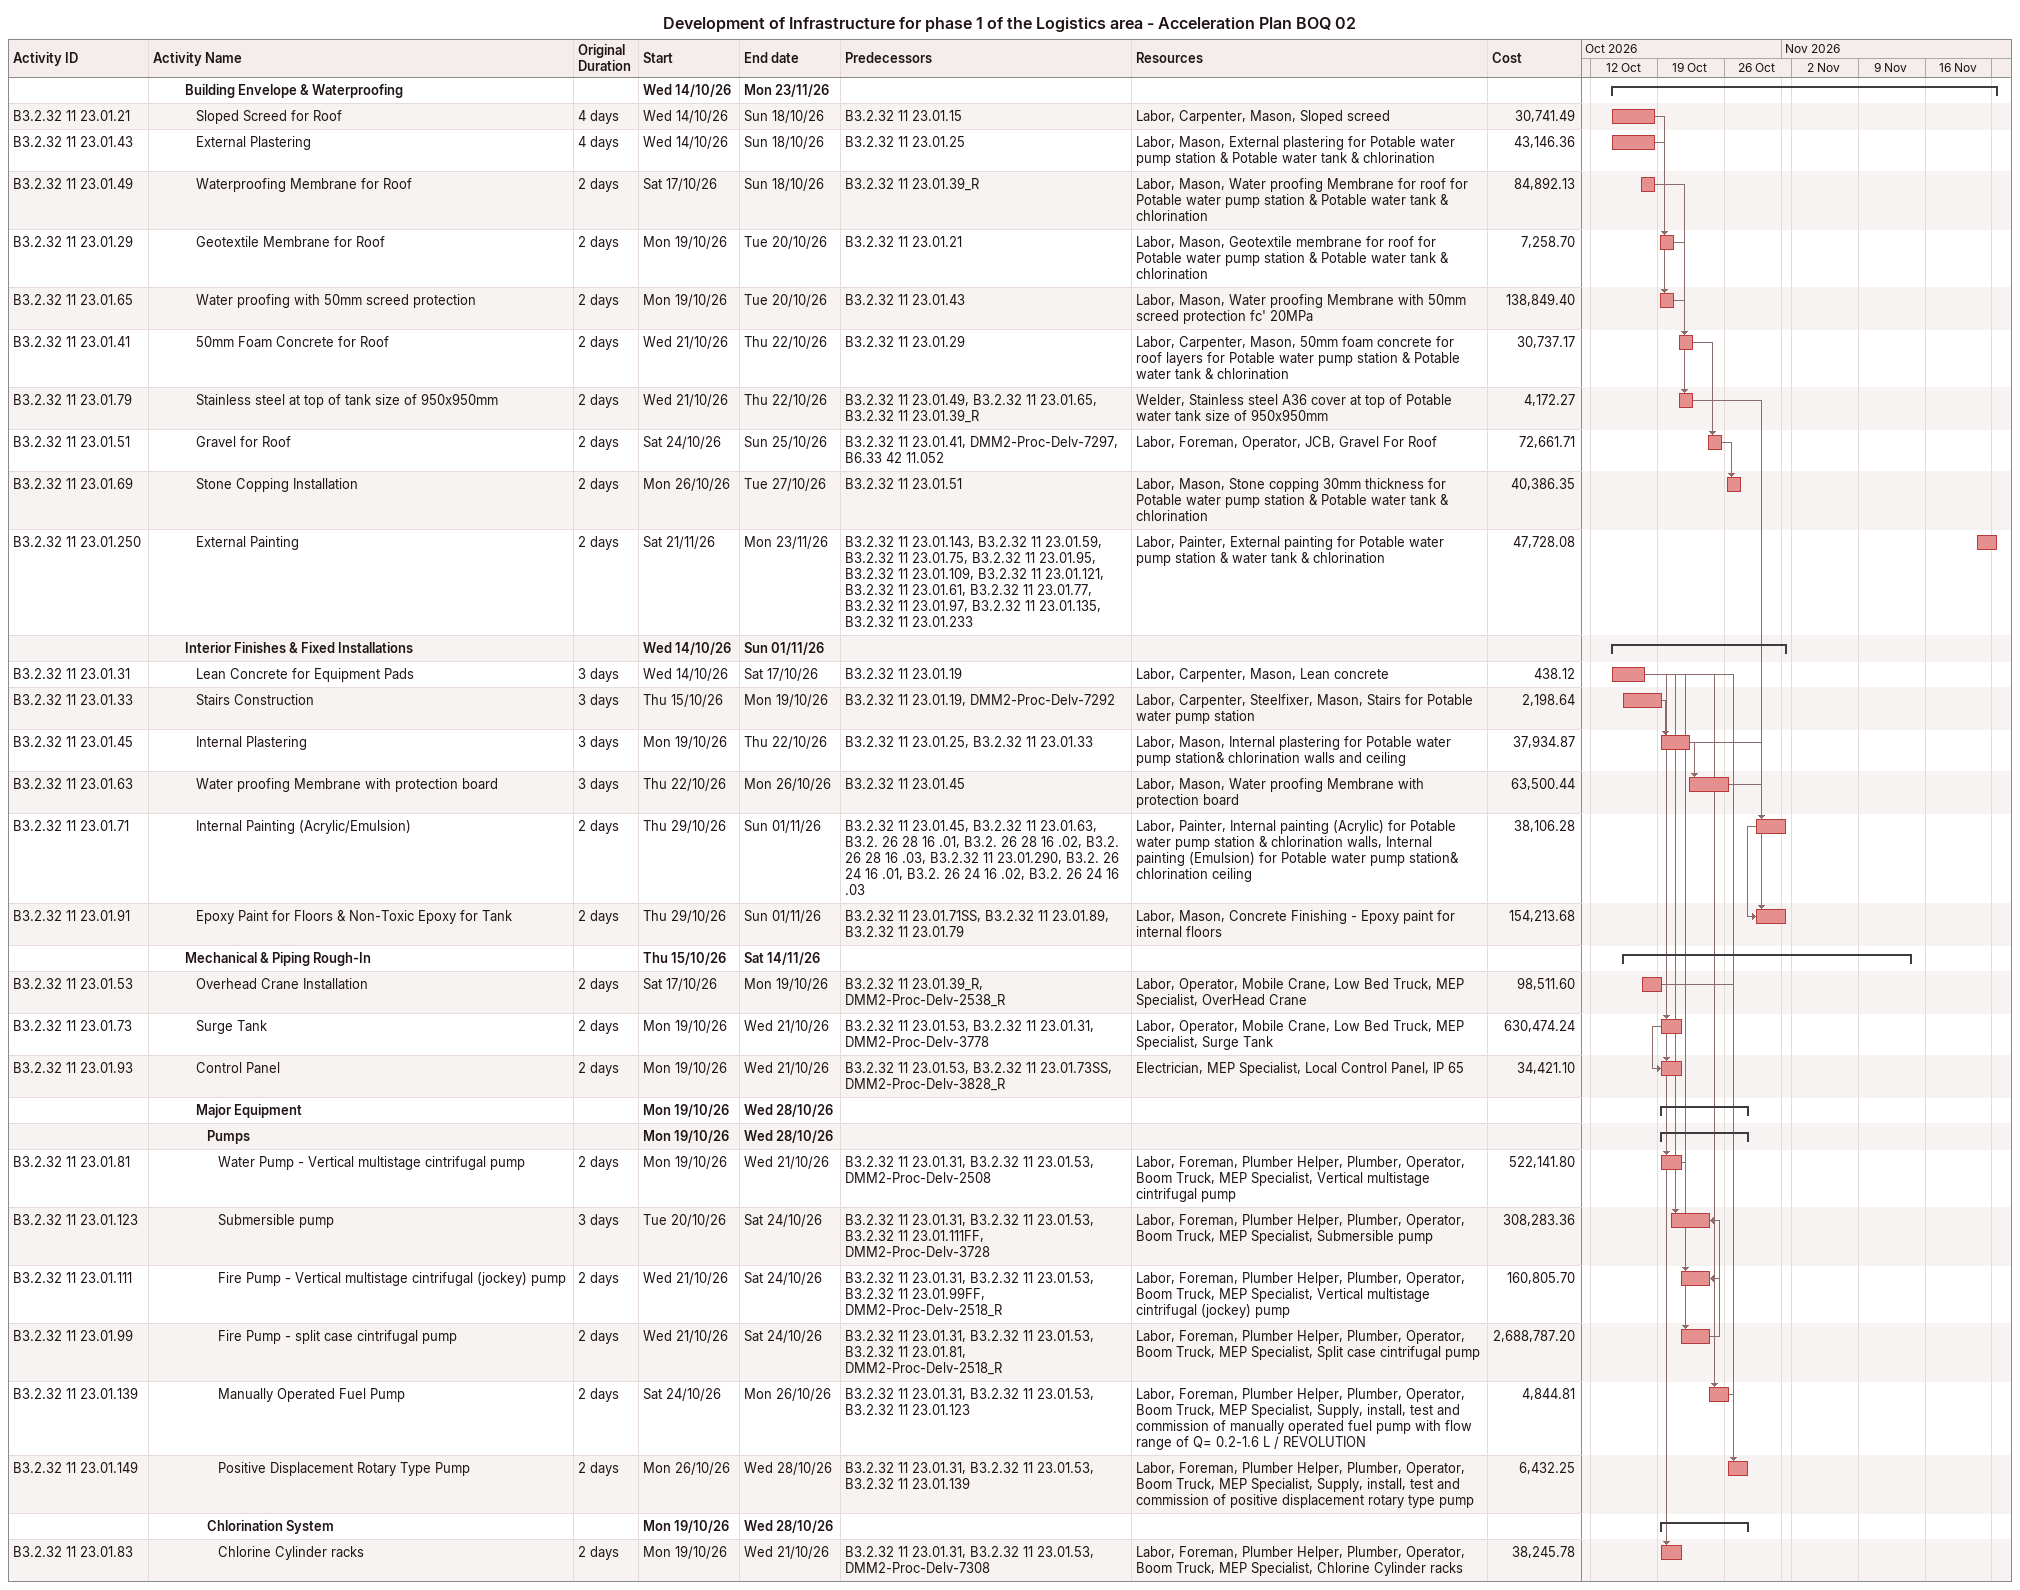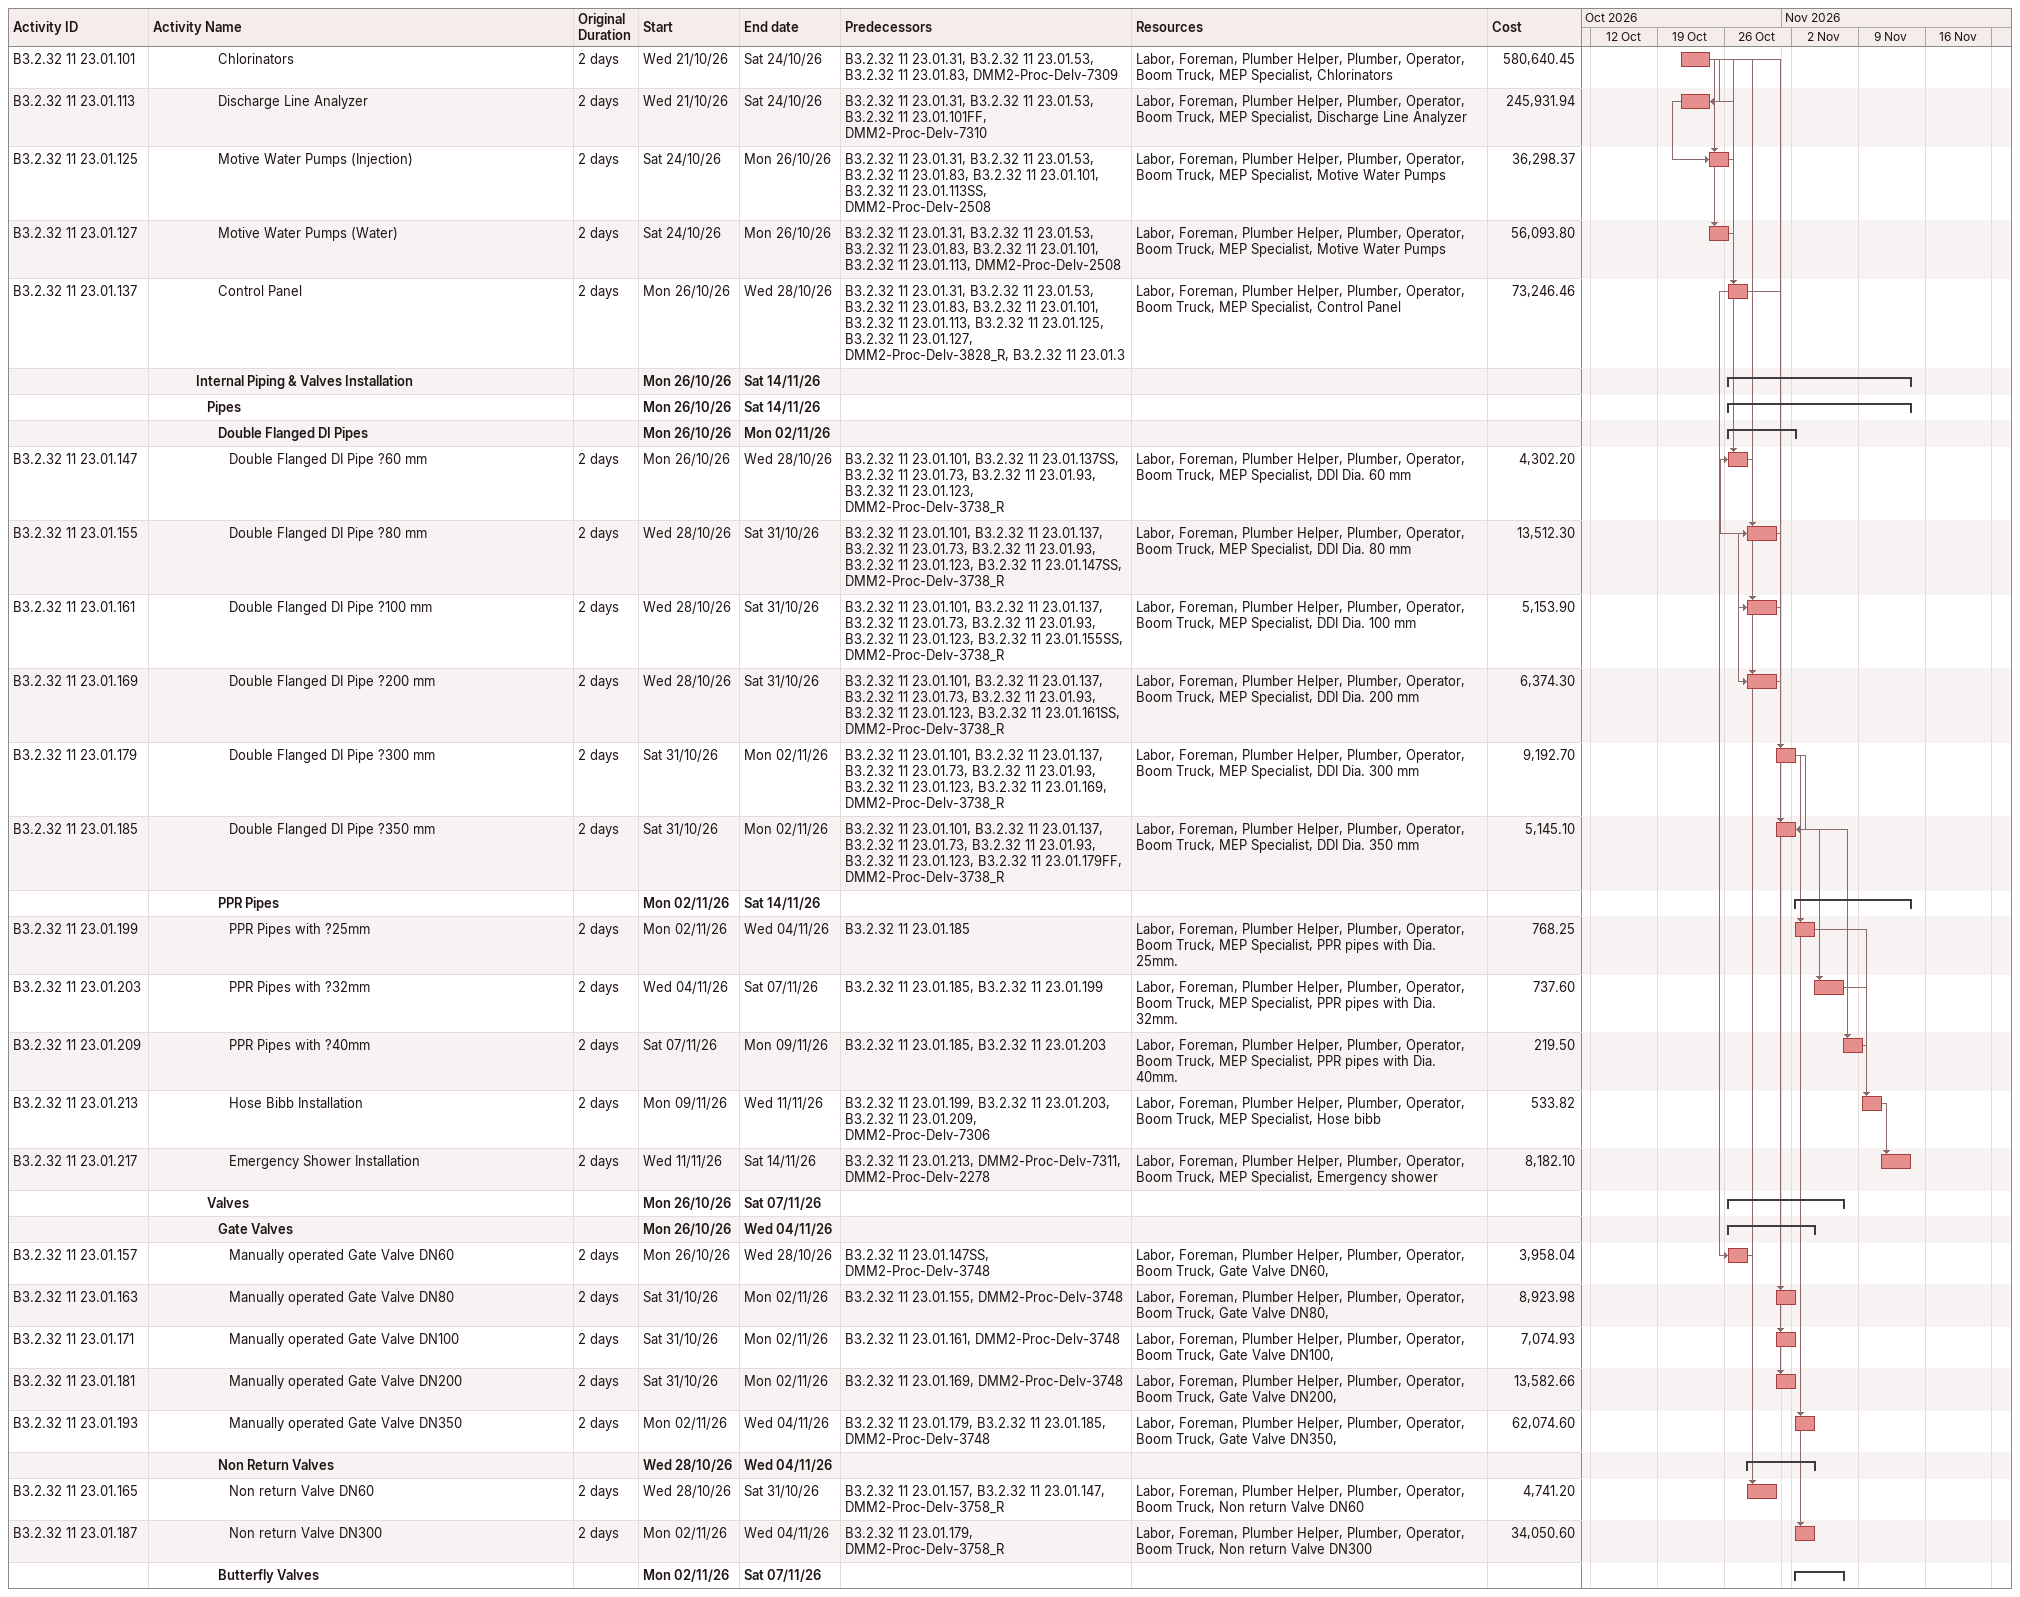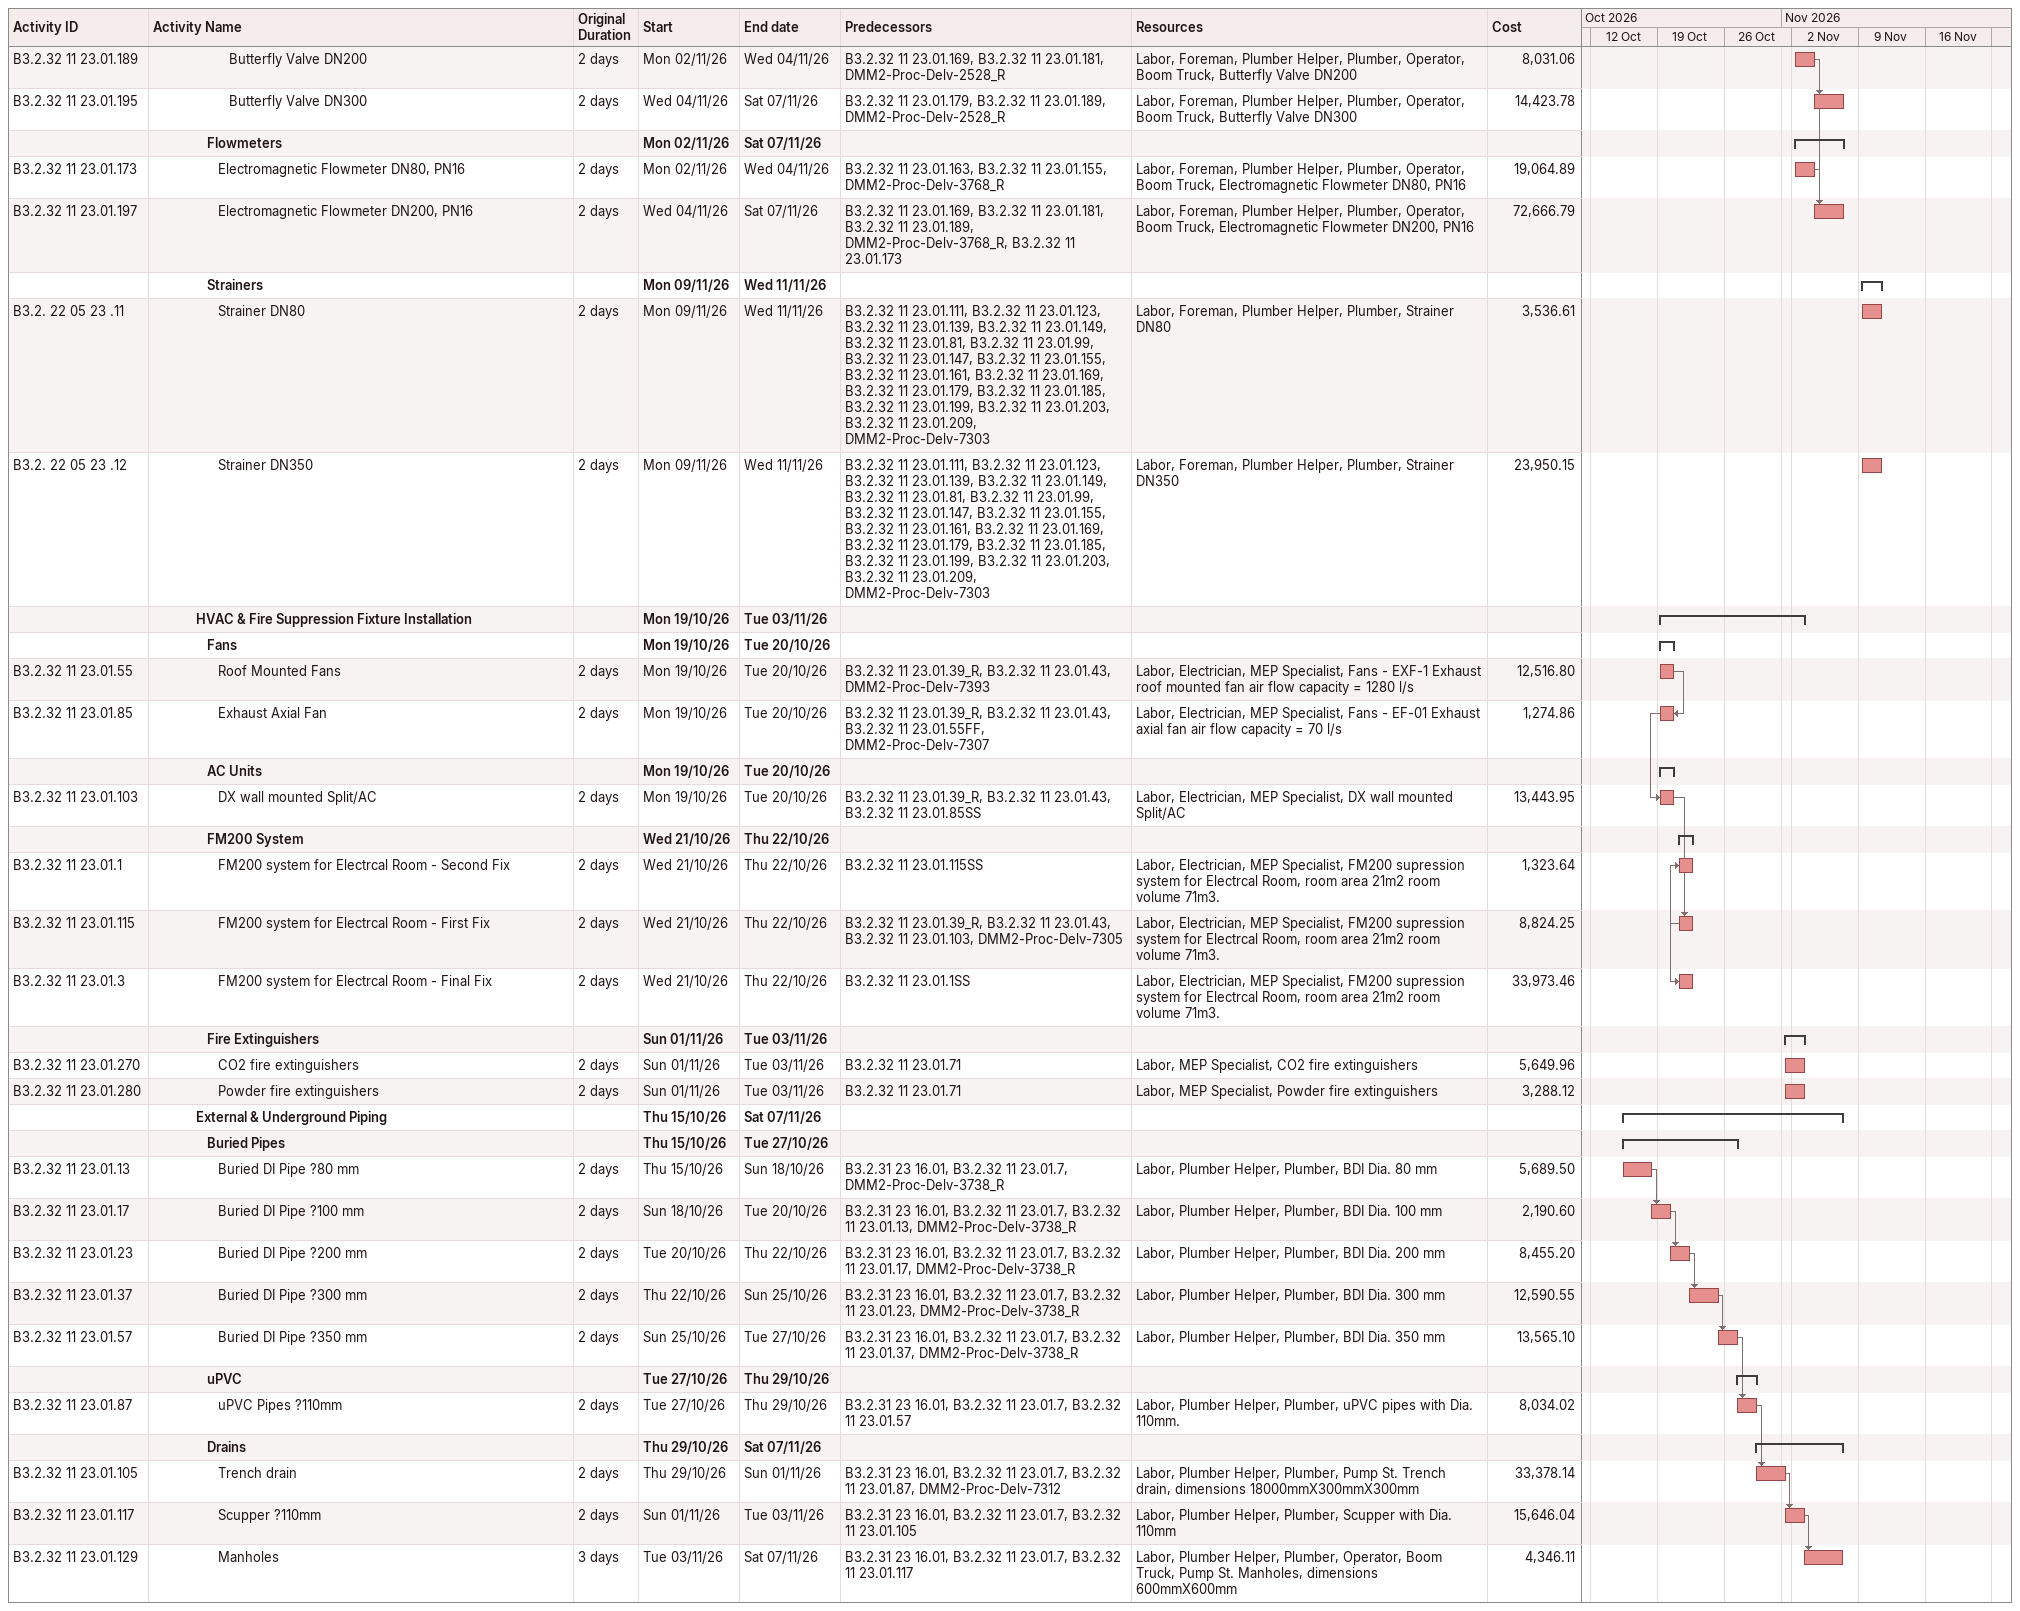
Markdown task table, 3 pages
Development of Infrastructure for phase 1 of the Logistics area - Acceleration Plan BOQ 02

| ID | Level | Task | Original duration | Start | Finish | Predecessors | Resources | Cost |
|---|---|---|---|---|---|---|---|---|
|  | 4 | **Building Envelope & Waterproofing** |  | 2026-10-14 | 2026-11-23 |  |  |  |
| B3.2.32 11 23.01.21 | 5 | Sloped Screed for Roof | 4d | 2026-10-14 | 2026-10-18 | B3.2.32 11 23.01.15 | Labor, Carpenter, Mason, Sloped screed | 30741.49 |
| B3.2.32 11 23.01.43 | 5 | External Plastering | 4d | 2026-10-14 | 2026-10-18 | B3.2.32 11 23.01.25 | Labor, Mason, External plastering for Potable water pump station & Potable water tank & chlorination | 43146.36 |
| B3.2.32 11 23.01.49 | 5 | Waterproofing Membrane for Roof | 2d | 2026-10-17 | 2026-10-18 | B3.2.32 11 23.01.39_R | Labor, Mason, Water proofing Membrane for roof for Potable water pump station & Potable water tank & chlorination | 84892.13 |
| B3.2.32 11 23.01.29 | 5 | Geotextile Membrane for Roof | 2d | 2026-10-19 | 2026-10-20 | B3.2.32 11 23.01.21 | Labor, Mason, Geotextile membrane for roof for Potable water pump station & Potable water tank & chlorination | 7258.70 |
| B3.2.32 11 23.01.65 | 5 | Water proofing with 50mm screed protection | 2d | 2026-10-19 | 2026-10-20 | B3.2.32 11 23.01.43 | Labor, Mason, Water proofing Membrane with 50mm screed protection fc' 20MPa | 138849.40 |
| B3.2.32 11 23.01.41 | 5 | 50mm Foam Concrete for Roof | 2d | 2026-10-21 | 2026-10-22 | B3.2.32 11 23.01.29 | Labor, Carpenter, Mason, 50mm foam concrete for roof layers for Potable water pump station & Potable water tank & chlorination | 30737.17 |
| B3.2.32 11 23.01.79 | 5 | Stainless steel at top of tank size of 950x950mm | 2d | 2026-10-21 | 2026-10-22 | B3.2.32 11 23.01.49, B3.2.32 11 23.01.65, B3.2.32 11 23.01.39_R | Welder, Stainless steel A36 cover at top of Potable water tank size of 950x950mm | 4172.27 |
| B3.2.32 11 23.01.51 | 5 | Gravel for Roof | 2d | 2026-10-24 | 2026-10-25 | B3.2.32 11 23.01.41, DMM2-Proc-Delv-7297, B6.33 42 11.052 | Labor, Foreman, Operator, JCB, Gravel For Roof | 72661.71 |
| B3.2.32 11 23.01.69 | 5 | Stone Copping Installation | 2d | 2026-10-26 | 2026-10-27 | B3.2.32 11 23.01.51 | Labor, Mason, Stone copping 30mm thickness for Potable water pump station & Potable water tank & chlorination | 40386.35 |
| B3.2.32 11 23.01.250 | 5 | External Painting | 2d | 2026-11-21 | 2026-11-23 | B3.2.32 11 23.01.143, B3.2.32 11 23.01.59, B3.2.32 11 23.01.75, B3.2.32 11 23.01.95, B3.2.32 11 23.01.109, B3.2.32 11 23.01.121, B3.2.32 11 23.01.61, B3.2.32 11 23.01.77, B3.2.32 11 23.01.97, B3.2.32 11 23.01.135, B3.2.32 11 23.01.233 | Labor, Painter, External painting for Potable water pump station & water tank & chlorination | 47728.08 |
|  | 4 | **Interior Finishes & Fixed Installations** |  | 2026-10-14 | 2026-11-01 |  |  |  |
| B3.2.32 11 23.01.31 | 5 | Lean Concrete for Equipment Pads | 3d | 2026-10-14 | 2026-10-17 | B3.2.32 11 23.01.19 | Labor, Carpenter, Mason, Lean concrete | 438.12 |
| B3.2.32 11 23.01.33 | 5 | Stairs Construction | 3d | 2026-10-15 | 2026-10-19 | B3.2.32 11 23.01.19, DMM2-Proc-Delv-7292 | Labor, Carpenter, Steelfixer, Mason, Stairs for Potable water pump station | 2198.64 |
| B3.2.32 11 23.01.45 | 5 | Internal Plastering | 3d | 2026-10-19 | 2026-10-22 | B3.2.32 11 23.01.25, B3.2.32 11 23.01.33 | Labor, Mason, Internal plastering for Potable water pump station& chlorination walls and ceiling | 37934.87 |
| B3.2.32 11 23.01.63 | 5 | Water proofing Membrane with protection board | 3d | 2026-10-22 | 2026-10-26 | B3.2.32 11 23.01.45 | Labor, Mason, Water proofing Membrane with protection board | 63500.44 |
| B3.2.32 11 23.01.71 | 5 | Internal Painting (Acrylic/Emulsion) | 2d | 2026-10-29 | 2026-11-01 | B3.2.32 11 23.01.45, B3.2.32 11 23.01.63, B3.2. 26 28 16 .01, B3.2. 26 28 16 .02, B3.2. 26 28 16 .03, B3.2.32 11 23.01.290, B3.2. 26 24 16 .01, B3.2. 26 24 16 .02, B3.2. 26 24 16 .03 | Labor, Painter, Internal painting (Acrylic) for Potable water pump station & chlorination walls, Internal painting (Emulsion) for Potable water pump station& chlorination ceiling | 38106.28 |
| B3.2.32 11 23.01.91 | 5 | Epoxy Paint for Floors & Non-Toxic Epoxy for Tank | 2d | 2026-10-29 | 2026-11-01 | B3.2.32 11 23.01.71SS, B3.2.32 11 23.01.89, B3.2.32 11 23.01.79 | Labor, Mason, Concrete Finishing - Epoxy paint for internal floors | 154213.68 |
|  | 4 | **Mechanical & Piping Rough-In** |  | 2026-10-15 | 2026-11-14 |  |  |  |
| B3.2.32 11 23.01.53 | 5 | Overhead Crane Installation | 2d | 2026-10-17 | 2026-10-19 | B3.2.32 11 23.01.39_R, DMM2-Proc-Delv-2538_R | Labor, Operator, Mobile Crane, Low Bed Truck, MEP Specialist, OverHead Crane | 98511.60 |
| B3.2.32 11 23.01.73 | 5 | Surge Tank | 2d | 2026-10-19 | 2026-10-21 | B3.2.32 11 23.01.53, B3.2.32 11 23.01.31, DMM2-Proc-Delv-3778 | Labor, Operator, Mobile Crane, Low Bed Truck, MEP Specialist, Surge Tank | 630474.24 |
| B3.2.32 11 23.01.93 | 5 | Control Panel | 2d | 2026-10-19 | 2026-10-21 | B3.2.32 11 23.01.53, B3.2.32 11 23.01.73SS, DMM2-Proc-Delv-3828_R | Electrician, MEP Specialist, Local Control Panel, IP 65 | 34421.10 |
|  | 5 | **Major Equipment** |  | 2026-10-19 | 2026-10-28 |  |  |  |
|  | 6 | **Pumps** |  | 2026-10-19 | 2026-10-28 |  |  |  |
| B3.2.32 11 23.01.81 | 7 | Water Pump - Vertical multistage cintrifugal pump | 2d | 2026-10-19 | 2026-10-21 | B3.2.32 11 23.01.31, B3.2.32 11 23.01.53, DMM2-Proc-Delv-2508 | Labor, Foreman, Plumber Helper, Plumber, Operator, Boom Truck, MEP Specialist, Vertical multistage cintrifugal pump | 522141.80 |
| B3.2.32 11 23.01.123 | 7 | Submersible pump | 3d | 2026-10-20 | 2026-10-24 | B3.2.32 11 23.01.31, B3.2.32 11 23.01.53, B3.2.32 11 23.01.111FF, DMM2-Proc-Delv-3728 | Labor, Foreman, Plumber Helper, Plumber, Operator, Boom Truck, MEP Specialist, Submersible pump | 308283.36 |
| B3.2.32 11 23.01.111 | 7 | Fire Pump - Vertical multistage cintrifugal (jockey) pump | 2d | 2026-10-21 | 2026-10-24 | B3.2.32 11 23.01.31, B3.2.32 11 23.01.53, B3.2.32 11 23.01.99FF, DMM2-Proc-Delv-2518_R | Labor, Foreman, Plumber Helper, Plumber, Operator, Boom Truck, MEP Specialist, Vertical multistage cintrifugal (jockey) pump | 160805.70 |
| B3.2.32 11 23.01.99 | 7 | Fire Pump - split case cintrifugal pump | 2d | 2026-10-21 | 2026-10-24 | B3.2.32 11 23.01.31, B3.2.32 11 23.01.53, B3.2.32 11 23.01.81, DMM2-Proc-Delv-2518_R | Labor, Foreman, Plumber Helper, Plumber, Operator, Boom Truck, MEP Specialist, Split case cintrifugal pump | 2688787.20 |
| B3.2.32 11 23.01.139 | 7 | Manually Operated Fuel Pump | 2d | 2026-10-24 | 2026-10-26 | B3.2.32 11 23.01.31, B3.2.32 11 23.01.53, B3.2.32 11 23.01.123 | Labor, Foreman, Plumber Helper, Plumber, Operator, Boom Truck, MEP Specialist, Supply, install, test and commission of manually operated fuel pump with flow range of Q= 0.2-1.6 L / REVOLUTION | 4844.81 |
| B3.2.32 11 23.01.149 | 7 | Positive Displacement Rotary Type Pump | 2d | 2026-10-26 | 2026-10-28 | B3.2.32 11 23.01.31, B3.2.32 11 23.01.53, B3.2.32 11 23.01.139 | Labor, Foreman, Plumber Helper, Plumber, Operator, Boom Truck, MEP Specialist, Supply, install, test and commission of positive displacement rotary type pump | 6432.25 |
|  | 6 | **Chlorination System** |  | 2026-10-19 | 2026-10-28 |  |  |  |
| B3.2.32 11 23.01.83 | 7 | Chlorine Cylinder racks | 2d | 2026-10-19 | 2026-10-21 | B3.2.32 11 23.01.31, B3.2.32 11 23.01.53, DMM2-Proc-Delv-7308 | Labor, Foreman, Plumber Helper, Plumber, Operator, Boom Truck, MEP Specialist, Chlorine Cylinder racks | 38245.78 |
| B3.2.32 11 23.01.101 | 7 | Chlorinators | 2d | 2026-10-21 | 2026-10-24 | B3.2.32 11 23.01.31, B3.2.32 11 23.01.53, B3.2.32 11 23.01.83, DMM2-Proc-Delv-7309 | Labor, Foreman, Plumber Helper, Plumber, Operator, Boom Truck, MEP Specialist, Chlorinators | 580640.45 |
| B3.2.32 11 23.01.113 | 7 | Discharge Line Analyzer | 2d | 2026-10-21 | 2026-10-24 | B3.2.32 11 23.01.31, B3.2.32 11 23.01.53, B3.2.32 11 23.01.101FF, DMM2-Proc-Delv-7310 | Labor, Foreman, Plumber Helper, Plumber, Operator, Boom Truck, MEP Specialist, Discharge Line Analyzer | 245931.94 |
| B3.2.32 11 23.01.125 | 7 | Motive Water Pumps (Injection) | 2d | 2026-10-24 | 2026-10-26 | B3.2.32 11 23.01.31, B3.2.32 11 23.01.53, B3.2.32 11 23.01.83, B3.2.32 11 23.01.101, B3.2.32 11 23.01.113SS, DMM2-Proc-Delv-2508 | Labor, Foreman, Plumber Helper, Plumber, Operator, Boom Truck, MEP Specialist, Motive Water Pumps | 36298.37 |
| B3.2.32 11 23.01.127 | 7 | Motive Water Pumps (Water) | 2d | 2026-10-24 | 2026-10-26 | B3.2.32 11 23.01.31, B3.2.32 11 23.01.53, B3.2.32 11 23.01.83, B3.2.32 11 23.01.101, B3.2.32 11 23.01.113, DMM2-Proc-Delv-2508 | Labor, Foreman, Plumber Helper, Plumber, Operator, Boom Truck, MEP Specialist, Motive Water Pumps | 56093.80 |
| B3.2.32 11 23.01.137 | 7 | Control Panel | 2d | 2026-10-26 | 2026-10-28 | B3.2.32 11 23.01.31, B3.2.32 11 23.01.53, B3.2.32 11 23.01.83, B3.2.32 11 23.01.101, B3.2.32 11 23.01.113, B3.2.32 11 23.01.125, B3.2.32 11 23.01.127, DMM2-Proc-Delv-3828_R, B3.2.32 11 23.01.3 | Labor, Foreman, Plumber Helper, Plumber, Operator, Boom Truck, MEP Specialist, Control Panel | 73246.46 |
|  | 5 | **Internal Piping & Valves Installation** |  | 2026-10-26 | 2026-11-14 |  |  |  |
|  | 6 | **Pipes** |  | 2026-10-26 | 2026-11-14 |  |  |  |
|  | 7 | **Double Flanged DI Pipes** |  | 2026-10-26 | 2026-11-02 |  |  |  |
| B3.2.32 11 23.01.147 | 8 | Double Flanged DI Pipe ?60 mm | 2d | 2026-10-26 | 2026-10-28 | B3.2.32 11 23.01.101, B3.2.32 11 23.01.137SS, B3.2.32 11 23.01.73, B3.2.32 11 23.01.93, B3.2.32 11 23.01.123, DMM2-Proc-Delv-3738_R | Labor, Foreman, Plumber Helper, Plumber, Operator, Boom Truck, MEP Specialist, DDI Dia. 60 mm | 4302.20 |
| B3.2.32 11 23.01.155 | 8 | Double Flanged DI Pipe ?80 mm | 2d | 2026-10-28 | 2026-10-31 | B3.2.32 11 23.01.101, B3.2.32 11 23.01.137, B3.2.32 11 23.01.73, B3.2.32 11 23.01.93, B3.2.32 11 23.01.123, B3.2.32 11 23.01.147SS, DMM2-Proc-Delv-3738_R | Labor, Foreman, Plumber Helper, Plumber, Operator, Boom Truck, MEP Specialist, DDI Dia. 80 mm | 13512.30 |
| B3.2.32 11 23.01.161 | 8 | Double Flanged DI Pipe ?100 mm | 2d | 2026-10-28 | 2026-10-31 | B3.2.32 11 23.01.101, B3.2.32 11 23.01.137, B3.2.32 11 23.01.73, B3.2.32 11 23.01.93, B3.2.32 11 23.01.123, B3.2.32 11 23.01.155SS, DMM2-Proc-Delv-3738_R | Labor, Foreman, Plumber Helper, Plumber, Operator, Boom Truck, MEP Specialist, DDI Dia. 100 mm | 5153.90 |
| B3.2.32 11 23.01.169 | 8 | Double Flanged DI Pipe ?200 mm | 2d | 2026-10-28 | 2026-10-31 | B3.2.32 11 23.01.101, B3.2.32 11 23.01.137, B3.2.32 11 23.01.73, B3.2.32 11 23.01.93, B3.2.32 11 23.01.123, B3.2.32 11 23.01.161SS, DMM2-Proc-Delv-3738_R | Labor, Foreman, Plumber Helper, Plumber, Operator, Boom Truck, MEP Specialist, DDI Dia. 200 mm | 6374.30 |
| B3.2.32 11 23.01.179 | 8 | Double Flanged DI Pipe ?300 mm | 2d | 2026-10-31 | 2026-11-02 | B3.2.32 11 23.01.101, B3.2.32 11 23.01.137, B3.2.32 11 23.01.73, B3.2.32 11 23.01.93, B3.2.32 11 23.01.123, B3.2.32 11 23.01.169, DMM2-Proc-Delv-3738_R | Labor, Foreman, Plumber Helper, Plumber, Operator, Boom Truck, MEP Specialist, DDI Dia. 300 mm | 9192.70 |
| B3.2.32 11 23.01.185 | 8 | Double Flanged DI Pipe ?350 mm | 2d | 2026-10-31 | 2026-11-02 | B3.2.32 11 23.01.101, B3.2.32 11 23.01.137, B3.2.32 11 23.01.73, B3.2.32 11 23.01.93, B3.2.32 11 23.01.123, B3.2.32 11 23.01.179FF, DMM2-Proc-Delv-3738_R | Labor, Foreman, Plumber Helper, Plumber, Operator, Boom Truck, MEP Specialist, DDI Dia. 350 mm | 5145.10 |
|  | 7 | **PPR Pipes** |  | 2026-11-02 | 2026-11-14 |  |  |  |
| B3.2.32 11 23.01.199 | 8 | PPR Pipes with ?25mm | 2d | 2026-11-02 | 2026-11-04 | B3.2.32 11 23.01.185 | Labor, Foreman, Plumber Helper, Plumber, Operator, Boom Truck, MEP Specialist, PPR pipes with Dia. 25mm. | 768.25 |
| B3.2.32 11 23.01.203 | 8 | PPR Pipes with ?32mm | 2d | 2026-11-04 | 2026-11-07 | B3.2.32 11 23.01.185, B3.2.32 11 23.01.199 | Labor, Foreman, Plumber Helper, Plumber, Operator, Boom Truck, MEP Specialist, PPR pipes with Dia. 32mm. | 737.60 |
| B3.2.32 11 23.01.209 | 8 | PPR Pipes with ?40mm | 2d | 2026-11-07 | 2026-11-09 | B3.2.32 11 23.01.185, B3.2.32 11 23.01.203 | Labor, Foreman, Plumber Helper, Plumber, Operator, Boom Truck, MEP Specialist, PPR pipes with Dia. 40mm. | 219.50 |
| B3.2.32 11 23.01.213 | 8 | Hose Bibb Installation | 2d | 2026-11-09 | 2026-11-11 | B3.2.32 11 23.01.199, B3.2.32 11 23.01.203, B3.2.32 11 23.01.209, DMM2-Proc-Delv-7306 | Labor, Foreman, Plumber Helper, Plumber, Operator, Boom Truck, MEP Specialist, Hose bibb | 533.82 |
| B3.2.32 11 23.01.217 | 8 | Emergency Shower Installation | 2d | 2026-11-11 | 2026-11-14 | B3.2.32 11 23.01.213, DMM2-Proc-Delv-7311, DMM2-Proc-Delv-2278 | Labor, Foreman, Plumber Helper, Plumber, Operator, Boom Truck, MEP Specialist, Emergency shower | 8182.10 |
|  | 6 | **Valves** |  | 2026-10-26 | 2026-11-07 |  |  |  |
|  | 7 | **Gate Valves** |  | 2026-10-26 | 2026-11-04 |  |  |  |
| B3.2.32 11 23.01.157 | 8 | Manually operated Gate Valve DN60 | 2d | 2026-10-26 | 2026-10-28 | B3.2.32 11 23.01.147SS, DMM2-Proc-Delv-3748 | Labor, Foreman, Plumber Helper, Plumber, Operator, Boom Truck, Gate Valve DN60, | 3958.04 |
| B3.2.32 11 23.01.163 | 8 | Manually operated Gate Valve DN80 | 2d | 2026-10-31 | 2026-11-02 | B3.2.32 11 23.01.155, DMM2-Proc-Delv-3748 | Labor, Foreman, Plumber Helper, Plumber, Operator, Boom Truck, Gate Valve DN80, | 8923.98 |
| B3.2.32 11 23.01.171 | 8 | Manually operated Gate Valve DN100 | 2d | 2026-10-31 | 2026-11-02 | B3.2.32 11 23.01.161, DMM2-Proc-Delv-3748 | Labor, Foreman, Plumber Helper, Plumber, Operator, Boom Truck, Gate Valve DN100, | 7074.93 |
| B3.2.32 11 23.01.181 | 8 | Manually operated Gate Valve DN200 | 2d | 2026-10-31 | 2026-11-02 | B3.2.32 11 23.01.169, DMM2-Proc-Delv-3748 | Labor, Foreman, Plumber Helper, Plumber, Operator, Boom Truck, Gate Valve DN200, | 13582.66 |
| B3.2.32 11 23.01.193 | 8 | Manually operated Gate Valve DN350 | 2d | 2026-11-02 | 2026-11-04 | B3.2.32 11 23.01.179, B3.2.32 11 23.01.185, DMM2-Proc-Delv-3748 | Labor, Foreman, Plumber Helper, Plumber, Operator, Boom Truck, Gate Valve DN350, | 62074.60 |
|  | 7 | **Non Return Valves** |  | 2026-10-28 | 2026-11-04 |  |  |  |
| B3.2.32 11 23.01.165 | 8 | Non return Valve DN60 | 2d | 2026-10-28 | 2026-10-31 | B3.2.32 11 23.01.157, B3.2.32 11 23.01.147, DMM2-Proc-Delv-3758_R | Labor, Foreman, Plumber Helper, Plumber, Operator, Boom Truck, Non return Valve DN60 | 4741.20 |
| B3.2.32 11 23.01.187 | 8 | Non return Valve DN300 | 2d | 2026-11-02 | 2026-11-04 | B3.2.32 11 23.01.179, DMM2-Proc-Delv-3758_R | Labor, Foreman, Plumber Helper, Plumber, Operator, Boom Truck, Non return Valve DN300 | 34050.60 |
|  | 7 | **Butterfly Valves** |  | 2026-11-02 | 2026-11-07 |  |  |  |
| B3.2.32 11 23.01.189 | 8 | Butterfly Valve DN200 | 2d | 2026-11-02 | 2026-11-04 | B3.2.32 11 23.01.169, B3.2.32 11 23.01.181, DMM2-Proc-Delv-2528_R | Labor, Foreman, Plumber Helper, Plumber, Operator, Boom Truck, Butterfly Valve DN200 | 8031.06 |
| B3.2.32 11 23.01.195 | 8 | Butterfly Valve DN300 | 2d | 2026-11-04 | 2026-11-07 | B3.2.32 11 23.01.179, B3.2.32 11 23.01.189, DMM2-Proc-Delv-2528_R | Labor, Foreman, Plumber Helper, Plumber, Operator, Boom Truck, Butterfly Valve DN300 | 14423.78 |
|  | 6 | **Flowmeters** |  | 2026-11-02 | 2026-11-07 |  |  |  |
| B3.2.32 11 23.01.173 | 7 | Electromagnetic Flowmeter DN80, PN16 | 2d | 2026-11-02 | 2026-11-04 | B3.2.32 11 23.01.163, B3.2.32 11 23.01.155, DMM2-Proc-Delv-3768_R | Labor, Foreman, Plumber Helper, Plumber, Operator, Boom Truck, Electromagnetic Flowmeter DN80, PN16 | 19064.89 |
| B3.2.32 11 23.01.197 | 7 | Electromagnetic Flowmeter DN200, PN16 | 2d | 2026-11-04 | 2026-11-07 | B3.2.32 11 23.01.169, B3.2.32 11 23.01.181, B3.2.32 11 23.01.189, DMM2-Proc-Delv-3768_R, B3.2.32 11 23.01.173 | Labor, Foreman, Plumber Helper, Plumber, Operator, Boom Truck, Electromagnetic Flowmeter DN200, PN16 | 72666.79 |
|  | 6 | **Strainers** |  | 2026-11-09 | 2026-11-11 |  |  |  |
| B3.2. 22 05 23 .11 | 7 | Strainer DN80 | 2d | 2026-11-09 | 2026-11-11 | B3.2.32 11 23.01.111, B3.2.32 11 23.01.123, B3.2.32 11 23.01.139, B3.2.32 11 23.01.149, B3.2.32 11 23.01.81, B3.2.32 11 23.01.99, B3.2.32 11 23.01.147, B3.2.32 11 23.01.155, B3.2.32 11 23.01.161, B3.2.32 11 23.01.169, B3.2.32 11 23.01.179, B3.2.32 11 23.01.185, B3.2.32 11 23.01.199, B3.2.32 11 23.01.203, B3.2.32 11 23.01.209, DMM2-Proc-Delv-7303 | Labor, Foreman, Plumber Helper, Plumber, Strainer DN80 | 3536.61 |
| B3.2. 22 05 23 .12 | 7 | Strainer DN350 | 2d | 2026-11-09 | 2026-11-11 | B3.2.32 11 23.01.111, B3.2.32 11 23.01.123, B3.2.32 11 23.01.139, B3.2.32 11 23.01.149, B3.2.32 11 23.01.81, B3.2.32 11 23.01.99, B3.2.32 11 23.01.147, B3.2.32 11 23.01.155, B3.2.32 11 23.01.161, B3.2.32 11 23.01.169, B3.2.32 11 23.01.179, B3.2.32 11 23.01.185, B3.2.32 11 23.01.199, B3.2.32 11 23.01.203, B3.2.32 11 23.01.209, DMM2-Proc-Delv-7303 | Labor, Foreman, Plumber Helper, Plumber, Strainer DN350 | 23950.15 |
|  | 5 | **HVAC & Fire Suppression Fixture Installation** |  | 2026-10-19 | 2026-11-03 |  |  |  |
|  | 6 | **Fans** |  | 2026-10-19 | 2026-10-20 |  |  |  |
| B3.2.32 11 23.01.55 | 7 | Roof Mounted Fans | 2d | 2026-10-19 | 2026-10-20 | B3.2.32 11 23.01.39_R, B3.2.32 11 23.01.43, DMM2-Proc-Delv-7393 | Labor, Electrician, MEP Specialist, Fans - EXF-1 Exhaust roof mounted fan air flow capacity = 1280 l/s | 12516.80 |
| B3.2.32 11 23.01.85 | 7 | Exhaust Axial Fan | 2d | 2026-10-19 | 2026-10-20 | B3.2.32 11 23.01.39_R, B3.2.32 11 23.01.43, B3.2.32 11 23.01.55FF, DMM2-Proc-Delv-7307 | Labor, Electrician, MEP Specialist, Fans - EF-01 Exhaust axial fan air flow capacity = 70 l/s | 1274.86 |
|  | 6 | **AC Units** |  | 2026-10-19 | 2026-10-20 |  |  |  |
| B3.2.32 11 23.01.103 | 7 | DX wall mounted Split/AC | 2d | 2026-10-19 | 2026-10-20 | B3.2.32 11 23.01.39_R, B3.2.32 11 23.01.43, B3.2.32 11 23.01.85SS | Labor, Electrician, MEP Specialist, DX wall mounted Split/AC | 13443.95 |
|  | 6 | **FM200 System** |  | 2026-10-21 | 2026-10-22 |  |  |  |
| B3.2.32 11 23.01.1 | 7 | FM200 system for Electrcal Room - Second Fix | 2d | 2026-10-21 | 2026-10-22 | B3.2.32 11 23.01.115SS | Labor, Electrician, MEP Specialist, FM200 supression system for Electrcal Room, room area 21m2 room volume 71m3. | 1323.64 |
| B3.2.32 11 23.01.115 | 7 | FM200 system for Electrcal Room - First Fix | 2d | 2026-10-21 | 2026-10-22 | B3.2.32 11 23.01.39_R, B3.2.32 11 23.01.43, B3.2.32 11 23.01.103, DMM2-Proc-Delv-7305 | Labor, Electrician, MEP Specialist, FM200 supression system for Electrcal Room, room area 21m2 room volume 71m3. | 8824.25 |
| B3.2.32 11 23.01.3 | 7 | FM200 system for Electrcal Room - Final Fix | 2d | 2026-10-21 | 2026-10-22 | B3.2.32 11 23.01.1SS | Labor, Electrician, MEP Specialist, FM200 supression system for Electrcal Room, room area 21m2 room volume 71m3. | 33973.46 |
|  | 6 | **Fire Extinguishers** |  | 2026-11-01 | 2026-11-03 |  |  |  |
| B3.2.32 11 23.01.270 | 7 | CO2 fire extinguishers | 2d | 2026-11-01 | 2026-11-03 | B3.2.32 11 23.01.71 | Labor, MEP Specialist, CO2 fire extinguishers | 5649.96 |
| B3.2.32 11 23.01.280 | 7 | Powder fire extinguishers | 2d | 2026-11-01 | 2026-11-03 | B3.2.32 11 23.01.71 | Labor, MEP Specialist, Powder fire extinguishers | 3288.12 |
|  | 5 | **External & Underground Piping** |  | 2026-10-15 | 2026-11-07 |  |  |  |
|  | 6 | **Buried Pipes** |  | 2026-10-15 | 2026-10-27 |  |  |  |
| B3.2.32 11 23.01.13 | 7 | Buried DI Pipe ?80 mm | 2d | 2026-10-15 | 2026-10-18 | B3.2.31 23 16.01, B3.2.32 11 23.01.7, DMM2-Proc-Delv-3738_R | Labor, Plumber Helper, Plumber, BDI Dia. 80 mm | 5689.50 |
| B3.2.32 11 23.01.17 | 7 | Buried DI Pipe ?100 mm | 2d | 2026-10-18 | 2026-10-20 | B3.2.31 23 16.01, B3.2.32 11 23.01.7, B3.2.32 11 23.01.13, DMM2-Proc-Delv-3738_R | Labor, Plumber Helper, Plumber, BDI Dia. 100 mm | 2190.60 |
| B3.2.32 11 23.01.23 | 7 | Buried DI Pipe ?200 mm | 2d | 2026-10-20 | 2026-10-22 | B3.2.31 23 16.01, B3.2.32 11 23.01.7, B3.2.32 11 23.01.17, DMM2-Proc-Delv-3738_R | Labor, Plumber Helper, Plumber, BDI Dia. 200 mm | 8455.20 |
| B3.2.32 11 23.01.37 | 7 | Buried DI Pipe ?300 mm | 2d | 2026-10-22 | 2026-10-25 | B3.2.31 23 16.01, B3.2.32 11 23.01.7, B3.2.32 11 23.01.23, DMM2-Proc-Delv-3738_R | Labor, Plumber Helper, Plumber, BDI Dia. 300 mm | 12590.55 |
| B3.2.32 11 23.01.57 | 7 | Buried DI Pipe ?350 mm | 2d | 2026-10-25 | 2026-10-27 | B3.2.31 23 16.01, B3.2.32 11 23.01.7, B3.2.32 11 23.01.37, DMM2-Proc-Delv-3738_R | Labor, Plumber Helper, Plumber, BDI Dia. 350 mm | 13565.10 |
|  | 6 | **uPVC** |  | 2026-10-27 | 2026-10-29 |  |  |  |
| B3.2.32 11 23.01.87 | 7 | uPVC Pipes ?110mm | 2d | 2026-10-27 | 2026-10-29 | B3.2.31 23 16.01, B3.2.32 11 23.01.7, B3.2.32 11 23.01.57 | Labor, Plumber Helper, Plumber, uPVC pipes with Dia. 110mm. | 8034.02 |
|  | 6 | **Drains** |  | 2026-10-29 | 2026-11-07 |  |  |  |
| B3.2.32 11 23.01.105 | 7 | Trench drain | 2d | 2026-10-29 | 2026-11-01 | B3.2.31 23 16.01, B3.2.32 11 23.01.7, B3.2.32 11 23.01.87, DMM2-Proc-Delv-7312 | Labor, Plumber Helper, Plumber, Pump St. Trench drain, dimensions 18000mmX300mmX300mm | 33378.14 |
| B3.2.32 11 23.01.117 | 7 | Scupper ?110mm | 2d | 2026-11-01 | 2026-11-03 | B3.2.31 23 16.01, B3.2.32 11 23.01.7, B3.2.32 11 23.01.105 | Labor, Plumber Helper, Plumber, Scupper with Dia. 110mm | 15646.04 |
| B3.2.32 11 23.01.129 | 7 | Manholes | 3d | 2026-11-03 | 2026-11-07 | B3.2.31 23 16.01, B3.2.32 11 23.01.7, B3.2.32 11 23.01.117 | Labor, Plumber Helper, Plumber, Operator, Boom Truck, Pump St. Manholes, dimensions 600mmX600mm | 4346.11 |
